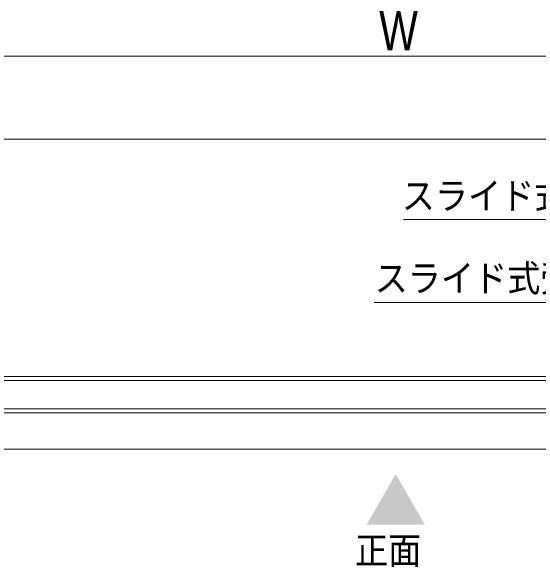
# Model space of a CAD drawing. Units: millimetres, scale not verified. Extents: x -6062 to 6062, y -3045 to 3045.
# Drawn here: x -3467 to -2831, y 1114 to 1784 of the extents above; entities that cross this region are included whole.
import ezdxf
from ezdxf.enums import TextEntityAlignment as Align

# ---------------------------------------------------------------- set-up
doc = ezdxf.new("R2010")
doc.units = ezdxf.units.MM
doc.header["$LTSCALE"] = 20
for name, color, linetype, lineweight in [('0-0_2寸法-1', 7, 'Continuous', 9), ('0-3_2寸法-3', 7, 'Continuous', 9), ('0-5_3一般', 7, 'Continuous', 9)]:
    doc.layers.add(name, color=color, linetype=linetype, lineweight=lineweight)
doc.styles.add('ＭＳ ゴシック', font='')
doc.styles.add('ＭＳ Ｐゴシック', font='')
doc.styles.get('ＭＳ ゴシック').set_extended_font_data('MS Gothic')
doc.styles.get('ＭＳ Ｐゴシック').set_extended_font_data('MS PGothic')

# ---------------------------------------------------------------- blocks, each defined once
blk = doc.blocks.new('グループ-106')
at = {"layer": '0-5_3一般'}
for p, q in [((-59990, 26876.9), (11350, 26876.9)), ((-59990, 25996.9), (11350, 25996.9)), ((-59990, 25116.9), (11350, 25116.9))]:
    blk.add_line(p, q, dxfattribs=at)
blk.add_lwpolyline([(-12638, 26096.9), (-36002, 26096.9), (-36002, 26776.9), (-12638, 26776.9)], close=True, dxfattribs=at)
blk.add_lwpolyline([(-59990, 25116.9), (-59990, 25996.9), (11350, 25996.9), (11350, 25116.9)], dxfattribs=at)
blk = doc.blocks.new('グループ-107')
at = {"layer": '0-5_3一般'}
blk.add_blockref('グループ-106', (0, 0), dxfattribs=at)

msp = doc.modelspace()

# ---------------------------------------------------------------- linework, layer by layer
at = {"layer": '0-0_2寸法-1'}
for p, q in [((-4774.79, 1730), (-1225.21, 1730)), ((-3574.79, 1630), (-1237.21, 1630))]:
    msp.add_line(p, q, dxfattribs=at)
at = {"layer": '0-3_2寸法-3'}
for points in [[(-2453.2, 1321.76), (-2575.07, 1532.84), (-2994.3, 1532.84)], [(-2558.5, 1321.84), (-2622.59, 1432.84), (-3029.47, 1432.84)]]:
    msp.add_lwpolyline(points, dxfattribs=at)
msp.add_solid([(-2968.43, 1165.1), (-3003.5, 1225.84), (-3038.57, 1165.1)], dxfattribs=at)

# ---------------------------------------------------------------- block references
at = {"layer": '0-5_3一般', "xscale": 0.05, "yscale": 0.05}
msp.add_blockref('グループ-107', (-1787.5, 0), dxfattribs=at)

# ---------------------------------------------------------------- texts
at = {"layer": '0-0_2寸法-1', "style": 'ＭＳ Ｐゴシック', "width": 0.8}
msp.add_text('W', height=47.21, dxfattribs=at).set_placement((-3023.46, 1722.93), align=Align.BOTTOM_LEFT)
at = {"layer": '0-3_2寸法-3', "style": 'ＭＳ ゴシック', "width": 0.9}
for s, p in [('スライド式ストッパー', (-2996.23, 1535.61)), ('スライド式受け金具', (-3028.89, 1436.19)), ('正面', (-3052.58, 1107.86))]:
    msp.add_text(s, height=32.55, dxfattribs=at).set_placement(p, align=Align.BOTTOM_LEFT)

doc.saveas('drawing.dxf')
